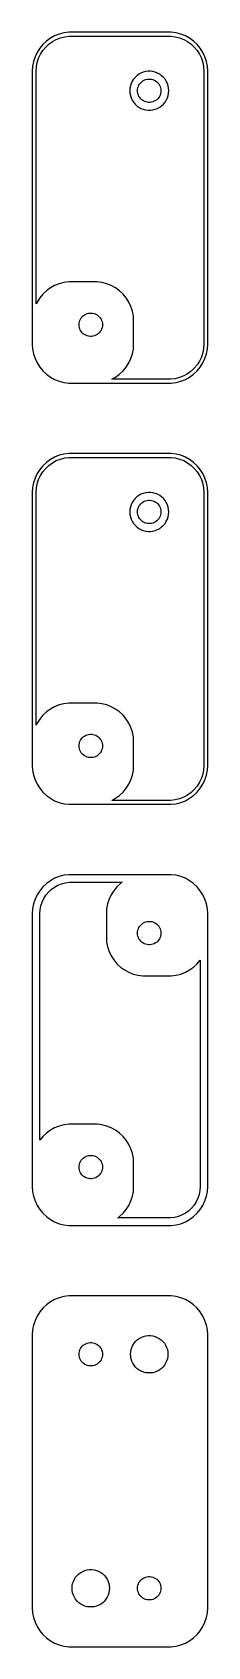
# Model space of a CAD drawing. Header units: metres. Extents: x -11 to 11, y 140 to 346.
import ezdxf

# ---------------------------------------------------------------- set-up
doc = ezdxf.new("R2010")
doc.units = ezdxf.units.M

msp = doc.modelspace()

# ---------------------------------------------------------------- linework, layer by layer
for p, q in [((-8.92912, 345.722), (-9.43712, 345.353)), ((-8.37889, 346.024), (-8.92912, 345.722)), ((-7.79507, 346.255), (-8.37889, 346.024)), ((-8.166, 345.572), (-7.64056, 345.78)), ((-7.1869, 346.411), (-7.79507, 346.255)), ((-7.64056, 345.78), (-7.0932, 345.92)), ((-6.56395, 346.49), (-7.1869, 346.411)), ((-7.0932, 345.92), (-6.53255, 345.991)), ((6.56395, 346.49), (-6.56395, 346.49)), ((-6.53255, 345.991), (6.53255, 345.991)), ((6.53255, 345.991), (7.0932, 345.92)), ((7.1869, 346.411), (6.56395, 346.49)), ((7.0932, 345.92), (7.64056, 345.78)), ((7.79507, 346.255), (7.1869, 346.411)), ((7.64056, 345.78), (8.166, 345.572)), ((8.37889, 346.024), (7.79507, 346.255)), ((8.92912, 345.722), (8.37889, 346.024)), ((9.43712, 345.353), (8.92912, 345.722)), ((-10.6315, 343.909), (-10.8989, 343.341)), ((-10.2951, 344.439), (-10.6315, 343.909)), ((-10.434, 343.157), (-10.1934, 343.668)), ((-9.89484, 344.923), (-10.2951, 344.439)), ((-10.1934, 343.668), (-9.89056, 344.145)), ((-9.43712, 345.353), (-9.89484, 344.923)), ((-9.89056, 344.145), (-9.53035, 344.58)), ((-9.53035, 344.58), (-9.11839, 344.967)), ((-9.11839, 344.967), (-8.66121, 345.299)), ((-8.66121, 345.299), (-8.166, 345.572)), ((8.166, 345.572), (8.66121, 345.299)), ((8.66121, 345.299), (9.11839, 344.967)), ((9.11839, 344.967), (9.53035, 344.58)), ((9.89484, 344.923), (9.43712, 345.353)), ((9.53035, 344.58), (9.89056, 344.145)), ((9.89056, 344.145), (10.1934, 343.668)), ((10.2951, 344.439), (9.89484, 344.923)), ((10.1934, 343.668), (10.434, 343.157)), ((10.6315, 343.909), (10.2951, 344.439)), ((10.8989, 343.341), (10.6315, 343.909)), ((-11.2106, 342.127), (-11.25, 341.5)), ((-11.0929, 342.743), (-11.2106, 342.127)), ((-10.8989, 343.341), (-11.0929, 342.743)), ((-10.75, 341.5), (-10.7145, 342.064)), ((-10.7145, 342.064), (-10.6086, 342.619)), ((-10.6086, 342.619), (-10.434, 343.157)), ((10.434, 343.157), (10.6086, 342.619)), ((10.6086, 342.619), (10.7145, 342.064)), ((10.7145, 342.064), (10.75, 341.5)), ((11.0929, 342.743), (10.8989, 343.341)), ((11.2106, 342.127), (11.0929, 342.743)), ((11.25, 341.5), (11.2106, 342.127)), ((-11.25, 341.5), (-11.25, 306.5)), ((-10.75, 311.657), (-10.75, 341.5)), ((1.32854, 339.622), (1.2697, 339.313)), ((1.42555, 339.92), (1.32854, 339.622)), ((1.55922, 340.204), (1.42555, 339.92)), ((1.72745, 340.469), (1.55922, 340.204)), ((1.92757, 340.711), (1.72745, 340.469)), ((2.15643, 340.926), (1.92757, 340.711)), ((2.41043, 341.111), (2.15643, 340.926)), ((2.29712, 339.373), (2.35533, 339.552)), ((2.35533, 339.552), (2.43553, 339.723)), ((2.68555, 341.262), (2.41043, 341.111)), ((2.43553, 339.723), (2.53647, 339.882)), ((2.53647, 339.882), (2.65654, 340.027)), ((2.65654, 340.027), (2.79385, 340.156)), ((2.97745, 341.378), (2.68555, 341.262)), ((2.79385, 340.156), (2.94626, 340.266)), ((2.94626, 340.266), (3.11133, 340.357)), ((3.28154, 341.456), (2.97745, 341.378)), ((3.11133, 340.357), (3.28647, 340.427)), ((3.59302, 341.495), (3.28154, 341.456)), ((3.28647, 340.427), (3.46892, 340.473)), ((3.46892, 340.473), (3.65581, 340.497)), ((3.90697, 341.495), (3.59302, 341.495)), ((3.65581, 340.497), (3.84418, 340.497)), ((3.84418, 340.497), (4.03107, 340.473)), ((4.21844, 341.456), (3.90697, 341.495)), ((4.03107, 340.473), (4.21352, 340.427)), ((4.21352, 340.427), (4.38866, 340.357)), ((4.52254, 341.378), (4.21844, 341.456)), ((4.38866, 340.357), (4.55373, 340.266)), ((4.81444, 341.262), (4.52254, 341.378)), ((4.55373, 340.266), (4.70613, 340.156)), ((4.70613, 340.156), (4.84344, 340.027)), ((5.08955, 341.111), (4.81444, 341.262)), ((4.84344, 340.027), (4.96352, 339.882)), ((4.96352, 339.882), (5.06445, 339.723)), ((5.06445, 339.723), (5.14465, 339.552)), ((5.34355, 340.926), (5.08955, 341.111)), ((5.14465, 339.552), (5.20287, 339.373)), ((5.57242, 340.711), (5.34355, 340.926)), ((5.77254, 340.469), (5.57242, 340.711)), ((5.94077, 340.204), (5.77254, 340.469)), ((6.07443, 339.92), (5.94077, 340.204)), ((6.17145, 339.622), (6.07443, 339.92)), ((6.23029, 339.313), (6.17145, 339.622)), ((10.75, 341.5), (10.75, 306.5)), ((11.25, 306.5), (11.25, 341.5)), ((1.2697, 339.313), (1.25, 339)), ((1.25, 339), (1.2697, 338.687)), ((1.2697, 338.687), (1.32854, 338.378)), ((1.32854, 338.378), (1.42555, 338.08)), ((1.42555, 338.08), (1.55922, 337.796)), ((1.55922, 337.796), (1.72745, 337.531)), ((1.72745, 337.531), (1.92757, 337.289)), ((2.25, 339), (2.26183, 339.188)), ((2.26183, 338.812), (2.25, 339)), ((2.26183, 339.188), (2.29712, 339.373)), ((2.29712, 338.627), (2.26183, 338.812)), ((2.35533, 338.448), (2.29712, 338.627)), ((2.43553, 338.277), (2.35533, 338.448)), ((2.53647, 338.118), (2.43553, 338.277)), ((2.65654, 337.973), (2.53647, 338.118)), ((2.79385, 337.844), (2.65654, 337.973)), ((2.94626, 337.734), (2.79385, 337.844)), ((3.11133, 337.643), (2.94626, 337.734)), ((3.28647, 337.573), (3.11133, 337.643)), ((3.46892, 337.527), (3.28647, 337.573)), ((3.65581, 337.503), (3.46892, 337.527)), ((3.84418, 337.503), (3.65581, 337.503)), ((4.03107, 337.527), (3.84418, 337.503)), ((4.21352, 337.573), (4.03107, 337.527)), ((4.38866, 337.643), (4.21352, 337.573)), ((4.55373, 337.734), (4.38866, 337.643)), ((4.70613, 337.844), (4.55373, 337.734)), ((4.84344, 337.973), (4.70613, 337.844)), ((4.96352, 338.118), (4.84344, 337.973)), ((5.06445, 338.277), (4.96352, 338.118)), ((5.14465, 338.448), (5.06445, 338.277)), ((5.20287, 338.627), (5.14465, 338.448)), ((5.20287, 339.373), (5.23816, 339.188)), ((5.23816, 338.812), (5.20287, 338.627)), ((5.23816, 339.188), (5.25, 339)), ((5.25, 339), (5.23816, 338.812)), ((5.57242, 337.289), (5.77254, 337.531)), ((5.77254, 337.531), (5.94077, 337.796)), ((5.94077, 337.796), (6.07443, 338.08)), ((6.07443, 338.08), (6.17145, 338.378)), ((6.17145, 338.378), (6.23029, 338.687)), ((6.25, 339), (6.23029, 339.313)), ((6.23029, 338.687), (6.25, 339)), ((1.92757, 337.289), (2.15643, 337.074)), ((2.15643, 337.074), (2.41043, 336.889)), ((2.41043, 336.889), (2.68555, 336.738)), ((2.68555, 336.738), (2.97745, 336.622)), ((2.97745, 336.622), (3.28154, 336.544)), ((3.28154, 336.544), (3.59302, 336.505)), ((3.59302, 336.505), (3.90697, 336.505)), ((3.90697, 336.505), (4.21844, 336.544)), ((4.21844, 336.544), (4.52254, 336.622)), ((4.52254, 336.622), (4.81444, 336.738)), ((4.81444, 336.738), (5.08955, 336.889)), ((5.08955, 336.889), (5.34355, 337.074)), ((5.34355, 337.074), (5.57242, 337.289)), ((-9.89484, 312.923), (-10.2951, 312.439)), ((-9.43712, 313.353), (-9.89484, 312.923)), ((-8.92912, 313.722), (-9.43712, 313.353)), ((-8.37889, 314.024), (-8.92912, 313.722)), ((-7.79507, 314.255), (-8.37889, 314.024)), ((-7.1869, 314.411), (-7.79507, 314.255)), ((-6.56395, 314.49), (-7.1869, 314.411)), ((-2.93604, 314.49), (-6.56395, 314.49)), ((-2.31308, 314.411), (-2.93604, 314.49)), ((-1.70491, 314.255), (-2.31308, 314.411)), ((-1.12109, 314.024), (-1.70491, 314.255)), ((-0.57086, 313.722), (-1.12109, 314.024)), ((-0.06287, 313.353), (-0.57086, 313.722)), ((0.39484, 312.923), (-0.06287, 313.353)), ((0.79507, 312.439), (0.39484, 312.923)), ((-10.6315, 311.909), (-10.75, 311.657)), ((-10.2951, 312.439), (-10.6315, 311.909)), ((-4.21352, 310.427), (-4.03107, 310.473)), ((-4.03107, 310.473), (-3.84418, 310.497)), ((-3.84418, 310.497), (-3.65581, 310.497)), ((-3.65581, 310.497), (-3.46892, 310.473)), ((-3.46892, 310.473), (-3.28647, 310.427)), ((1.13153, 311.909), (0.79507, 312.439)), ((1.39888, 311.341), (1.13153, 311.909)), ((1.59291, 310.743), (1.39888, 311.341)), ((1.71057, 310.127), (1.59291, 310.743)), ((-5.25, 309), (-5.23816, 309.188)), ((-5.23816, 308.812), (-5.25, 309)), ((-5.23816, 309.188), (-5.20287, 309.373)), ((-5.20287, 308.627), (-5.23816, 308.812)), ((-5.20287, 309.373), (-5.14465, 309.552)), ((-5.14465, 308.448), (-5.20287, 308.627)), ((-5.14465, 309.552), (-5.06445, 309.723)), ((-5.06445, 308.277), (-5.14465, 308.448)), ((-5.06445, 309.723), (-4.96352, 309.882)), ((-4.96352, 309.882), (-4.84344, 310.027)), ((-4.84344, 310.027), (-4.70613, 310.156)), ((-4.70613, 310.156), (-4.55373, 310.266)), ((-4.55373, 310.266), (-4.38866, 310.357)), ((-4.38866, 310.357), (-4.21352, 310.427)), ((-3.28647, 310.427), (-3.11133, 310.357)), ((-3.11133, 310.357), (-2.94626, 310.266)), ((-2.94626, 310.266), (-2.79385, 310.156)), ((-2.79385, 310.156), (-2.65654, 310.027)), ((-2.65654, 310.027), (-2.53647, 309.882)), ((-2.53647, 309.882), (-2.43553, 309.723)), ((-2.43553, 309.723), (-2.35533, 309.552)), ((-2.35533, 308.448), (-2.43553, 308.277)), ((-2.35533, 309.552), (-2.29712, 309.373)), ((-2.29712, 308.627), (-2.35533, 308.448)), ((-2.29712, 309.373), (-2.26183, 309.188)), ((-2.26183, 308.812), (-2.29712, 308.627)), ((-2.26183, 309.188), (-2.25, 309)), ((-2.25, 309), (-2.26183, 308.812)), ((1.75, 309.5), (1.71057, 310.127)), ((1.75, 306.5), (1.75, 309.5)), ((-11.25, 306.5), (-11.2106, 305.873)), ((-4.96352, 308.118), (-5.06445, 308.277)), ((-4.84344, 307.973), (-4.96352, 308.118)), ((-4.70613, 307.844), (-4.84344, 307.973)), ((-4.55373, 307.734), (-4.70613, 307.844)), ((-4.38866, 307.643), (-4.55373, 307.734)), ((-4.21352, 307.573), (-4.38866, 307.643)), ((-4.03107, 307.527), (-4.21352, 307.573)), ((-3.84418, 307.503), (-4.03107, 307.527)), ((-3.65581, 307.503), (-3.84418, 307.503)), ((-3.46892, 307.527), (-3.65581, 307.503)), ((-3.28647, 307.573), (-3.46892, 307.527)), ((-3.11133, 307.643), (-3.28647, 307.573)), ((-2.94626, 307.734), (-3.11133, 307.643)), ((-2.79385, 307.844), (-2.94626, 307.734)), ((-2.65654, 307.973), (-2.79385, 307.844)), ((-2.53647, 308.118), (-2.65654, 307.973)), ((-2.43553, 308.277), (-2.53647, 308.118)), ((1.71057, 305.873), (1.75, 306.5)), ((10.75, 306.5), (10.7145, 305.936)), ((11.2106, 305.873), (11.25, 306.5)), ((-11.2106, 305.873), (-11.0929, 305.257)), ((-11.0929, 305.257), (-10.8989, 304.659)), ((-10.8989, 304.659), (-10.6315, 304.091)), ((1.13153, 304.091), (1.39888, 304.659)), ((1.39888, 304.659), (1.59291, 305.257)), ((1.59291, 305.257), (1.71057, 305.873)), ((10.1934, 304.332), (9.89056, 303.855)), ((10.434, 304.843), (10.1934, 304.332)), ((10.6086, 305.381), (10.434, 304.843)), ((10.7145, 305.936), (10.6086, 305.381)), ((10.6315, 304.091), (10.8989, 304.659)), ((10.8989, 304.659), (11.0929, 305.257)), ((11.0929, 305.257), (11.2106, 305.873)), ((-10.6315, 304.091), (-10.2951, 303.561)), ((-10.2951, 303.561), (-9.89484, 303.077)), ((-9.89484, 303.077), (-9.43712, 302.647)), ((-9.43712, 302.647), (-8.92912, 302.278)), ((-8.92912, 302.278), (-8.37889, 301.976)), ((-1.06104, 302.009), (-0.57086, 302.278)), ((-0.57086, 302.278), (-0.06287, 302.647)), ((-0.06287, 302.647), (0.39484, 303.077)), ((0.39484, 303.077), (0.79507, 303.561)), ((0.79507, 303.561), (1.13153, 304.091)), ((7.64056, 302.22), (7.0932, 302.08)), ((8.166, 302.428), (7.64056, 302.22)), ((8.66121, 302.701), (8.166, 302.428)), ((8.37889, 301.976), (8.92912, 302.278)), ((9.11839, 303.033), (8.66121, 302.701)), ((8.92912, 302.278), (9.43712, 302.647)), ((9.53035, 303.42), (9.11839, 303.033)), ((9.43712, 302.647), (9.89484, 303.077)), ((9.89056, 303.855), (9.53035, 303.42)), ((9.89484, 303.077), (10.2951, 303.561)), ((10.2951, 303.561), (10.6315, 304.091)), ((-8.37889, 301.976), (-7.79507, 301.745)), ((-7.79507, 301.745), (-7.1869, 301.589)), ((-7.1869, 301.589), (-6.56395, 301.51)), ((-6.56395, 301.51), (6.56395, 301.51)), ((6.53255, 302.009), (-1.06104, 302.009)), ((7.0932, 302.08), (6.53255, 302.009)), ((6.56395, 301.51), (7.1869, 301.589)), ((7.1869, 301.589), (7.79507, 301.745)), ((7.79507, 301.745), (8.37889, 301.976)), ((-8.37889, 292.024), (-8.92912, 291.722)), ((-7.79507, 292.255), (-8.37889, 292.024)), ((-7.1869, 292.411), (-7.79507, 292.255)), ((-7.64056, 291.78), (-7.0932, 291.92)), ((-6.56395, 292.49), (-7.1869, 292.411)), ((-7.0932, 291.92), (-6.53255, 291.991)), ((6.56395, 292.49), (-6.56395, 292.49)), ((-6.53255, 291.991), (6.53255, 291.991)), ((6.53255, 291.991), (7.0932, 291.92)), ((7.1869, 292.411), (6.56395, 292.49)), ((7.0932, 291.92), (7.64056, 291.78)), ((7.79507, 292.255), (7.1869, 292.411)), ((8.37889, 292.024), (7.79507, 292.255)), ((8.92912, 291.722), (8.37889, 292.024)), ((-10.6315, 289.909), (-10.8989, 289.341)), ((-10.2951, 290.439), (-10.6315, 289.909)), ((-9.89484, 290.923), (-10.2951, 290.439)), ((-10.1934, 289.668), (-9.89056, 290.145)), ((-9.43712, 291.353), (-9.89484, 290.923)), ((-9.89056, 290.145), (-9.53035, 290.58)), ((-9.53035, 290.58), (-9.11839, 290.967)), ((-8.92912, 291.722), (-9.43712, 291.353)), ((-9.11839, 290.967), (-8.66121, 291.299)), ((-8.66121, 291.299), (-8.166, 291.572)), ((-8.166, 291.572), (-7.64056, 291.78)), ((7.64056, 291.78), (8.166, 291.572)), ((8.166, 291.572), (8.66121, 291.299)), ((8.66121, 291.299), (9.11839, 290.967)), ((9.43712, 291.353), (8.92912, 291.722)), ((9.11839, 290.967), (9.53035, 290.58)), ((9.89484, 290.923), (9.43712, 291.353)), ((9.53035, 290.58), (9.89056, 290.145)), ((9.89056, 290.145), (10.1934, 289.668)), ((10.2951, 290.439), (9.89484, 290.923)), ((10.6315, 289.909), (10.2951, 290.439)), ((10.8989, 289.341), (10.6315, 289.909)), ((-11.2106, 288.127), (-11.25, 287.5)), ((-11.0929, 288.743), (-11.2106, 288.127)), ((-10.8989, 289.341), (-11.0929, 288.743)), ((-10.75, 287.5), (-10.7145, 288.064)), ((-10.7145, 288.064), (-10.6086, 288.619)), ((-10.6086, 288.619), (-10.434, 289.157)), ((-10.434, 289.157), (-10.1934, 289.668)), ((10.1934, 289.668), (10.434, 289.157)), ((10.434, 289.157), (10.6086, 288.619)), ((10.6086, 288.619), (10.7145, 288.064)), ((10.7145, 288.064), (10.75, 287.5)), ((11.0929, 288.743), (10.8989, 289.341)), ((11.2106, 288.127), (11.0929, 288.743)), ((11.25, 287.5), (11.2106, 288.127)), ((-11.25, 287.5), (-11.25, 252.5)), ((-10.75, 257.657), (-10.75, 287.5)), ((1.42555, 285.92), (1.32854, 285.622)), ((1.55922, 286.204), (1.42555, 285.92)), ((1.72745, 286.469), (1.55922, 286.204)), ((1.92757, 286.711), (1.72745, 286.469)), ((2.15643, 286.926), (1.92757, 286.711)), ((2.41043, 287.111), (2.15643, 286.926)), ((2.35533, 285.552), (2.43553, 285.723)), ((2.68555, 287.262), (2.41043, 287.111)), ((2.43553, 285.723), (2.53647, 285.882)), ((2.53647, 285.882), (2.65654, 286.027)), ((2.65654, 286.027), (2.79385, 286.156)), ((2.97745, 287.378), (2.68555, 287.262)), ((2.79385, 286.156), (2.94626, 286.266)), ((2.94626, 286.266), (3.11133, 286.357)), ((3.28154, 287.456), (2.97745, 287.378)), ((3.11133, 286.357), (3.28647, 286.427)), ((3.59302, 287.495), (3.28154, 287.456)), ((3.28647, 286.427), (3.46892, 286.473)), ((3.46892, 286.473), (3.65581, 286.497)), ((3.90697, 287.495), (3.59302, 287.495)), ((3.65581, 286.497), (3.84418, 286.497)), ((3.84418, 286.497), (4.03107, 286.473)), ((4.21844, 287.456), (3.90697, 287.495)), ((4.03107, 286.473), (4.21352, 286.427)), ((4.21352, 286.427), (4.38866, 286.357)), ((4.52254, 287.378), (4.21844, 287.456)), ((4.38866, 286.357), (4.55373, 286.266)), ((4.81444, 287.262), (4.52254, 287.378)), ((4.55373, 286.266), (4.70613, 286.156)), ((4.70613, 286.156), (4.84344, 286.027)), ((5.08955, 287.111), (4.81444, 287.262)), ((4.84344, 286.027), (4.96352, 285.882)), ((4.96352, 285.882), (5.06445, 285.723)), ((5.06445, 285.723), (5.14465, 285.552)), ((5.34355, 286.926), (5.08955, 287.111)), ((5.57242, 286.711), (5.34355, 286.926)), ((5.77254, 286.469), (5.57242, 286.711)), ((5.94077, 286.204), (5.77254, 286.469)), ((6.07443, 285.92), (5.94077, 286.204)), ((6.17145, 285.622), (6.07443, 285.92)), ((10.75, 287.5), (10.75, 252.5)), ((11.25, 252.5), (11.25, 287.5)), ((1.2697, 285.313), (1.25, 285)), ((1.25, 285), (1.2697, 284.687)), ((1.32854, 285.622), (1.2697, 285.313)), ((1.2697, 284.687), (1.32854, 284.378)), ((1.32854, 284.378), (1.42555, 284.08)), ((1.42555, 284.08), (1.55922, 283.796)), ((1.55922, 283.796), (1.72745, 283.531)), ((2.25, 285), (2.26183, 285.188)), ((2.26183, 284.812), (2.25, 285)), ((2.26183, 285.188), (2.29712, 285.373)), ((2.29712, 284.627), (2.26183, 284.812)), ((2.29712, 285.373), (2.35533, 285.552)), ((2.35533, 284.448), (2.29712, 284.627)), ((2.43553, 284.277), (2.35533, 284.448)), ((2.53647, 284.118), (2.43553, 284.277)), ((2.65654, 283.973), (2.53647, 284.118)), ((2.79385, 283.844), (2.65654, 283.973)), ((2.94626, 283.734), (2.79385, 283.844)), ((3.11133, 283.643), (2.94626, 283.734)), ((3.28647, 283.573), (3.11133, 283.643)), ((3.46892, 283.527), (3.28647, 283.573)), ((4.21352, 283.573), (4.03107, 283.527)), ((4.38866, 283.643), (4.21352, 283.573)), ((4.55373, 283.734), (4.38866, 283.643)), ((4.70613, 283.844), (4.55373, 283.734)), ((4.84344, 283.973), (4.70613, 283.844)), ((4.96352, 284.118), (4.84344, 283.973)), ((5.06445, 284.277), (4.96352, 284.118)), ((5.14465, 284.448), (5.06445, 284.277)), ((5.14465, 285.552), (5.20287, 285.373)), ((5.20287, 284.627), (5.14465, 284.448)), ((5.20287, 285.373), (5.23816, 285.188)), ((5.23816, 284.812), (5.20287, 284.627)), ((5.23816, 285.188), (5.25, 285)), ((5.25, 285), (5.23816, 284.812)), ((5.77254, 283.531), (5.94077, 283.796)), ((5.94077, 283.796), (6.07443, 284.08)), ((6.07443, 284.08), (6.17145, 284.378)), ((6.23029, 285.313), (6.17145, 285.622)), ((6.17145, 284.378), (6.23029, 284.687)), ((6.25, 285), (6.23029, 285.313)), ((6.23029, 284.687), (6.25, 285)), ((1.72745, 283.531), (1.92757, 283.289)), ((1.92757, 283.289), (2.15643, 283.074)), ((2.15643, 283.074), (2.41043, 282.889)), ((2.41043, 282.889), (2.68555, 282.738)), ((2.68555, 282.738), (2.97745, 282.622)), ((2.97745, 282.622), (3.28154, 282.544)), ((3.28154, 282.544), (3.59302, 282.505)), ((3.65581, 283.503), (3.46892, 283.527)), ((3.59302, 282.505), (3.90697, 282.505)), ((3.84418, 283.503), (3.65581, 283.503)), ((4.03107, 283.527), (3.84418, 283.503)), ((3.90697, 282.505), (4.21844, 282.544)), ((4.21844, 282.544), (4.52254, 282.622)), ((4.52254, 282.622), (4.81444, 282.738)), ((4.81444, 282.738), (5.08955, 282.889)), ((5.08955, 282.889), (5.34355, 283.074)), ((5.34355, 283.074), (5.57242, 283.289)), ((5.57242, 283.289), (5.77254, 283.531)), ((-9.89484, 258.923), (-10.2951, 258.439)), ((-9.43712, 259.353), (-9.89484, 258.923)), ((-8.92912, 259.722), (-9.43712, 259.353)), ((-8.37889, 260.024), (-8.92912, 259.722)), ((-7.79507, 260.255), (-8.37889, 260.024)), ((-7.1869, 260.411), (-7.79507, 260.255)), ((-6.56395, 260.49), (-7.1869, 260.411)), ((-2.93604, 260.49), (-6.56395, 260.49)), ((-2.31308, 260.411), (-2.93604, 260.49)), ((-1.70491, 260.255), (-2.31308, 260.411)), ((-1.12109, 260.024), (-1.70491, 260.255)), ((-0.57086, 259.722), (-1.12109, 260.024)), ((-0.06287, 259.353), (-0.57086, 259.722)), ((0.39484, 258.923), (-0.06287, 259.353)), ((0.79507, 258.439), (0.39484, 258.923)), ((-10.6315, 257.909), (-10.75, 257.657)), ((-10.2951, 258.439), (-10.6315, 257.909)), ((1.13153, 257.909), (0.79507, 258.439)), ((1.39888, 257.341), (1.13153, 257.909)), ((1.59291, 256.743), (1.39888, 257.341)), ((1.71057, 256.127), (1.59291, 256.743)), ((-5.25, 255), (-5.23816, 255.188)), ((-5.23816, 254.812), (-5.25, 255)), ((-5.23816, 255.188), (-5.20287, 255.373)), ((-5.20287, 254.627), (-5.23816, 254.812)), ((-5.20287, 255.373), (-5.14465, 255.552)), ((-5.14465, 254.448), (-5.20287, 254.627)), ((-5.14465, 255.552), (-5.06445, 255.723)), ((-5.06445, 255.723), (-4.96352, 255.882)), ((-4.96352, 255.882), (-4.84344, 256.027)), ((-4.84344, 256.027), (-4.70613, 256.156)), ((-4.70613, 256.156), (-4.55373, 256.266)), ((-4.55373, 256.266), (-4.38866, 256.357)), ((-4.38866, 256.357), (-4.21352, 256.427)), ((-4.21352, 256.427), (-4.03107, 256.473)), ((-4.03107, 256.473), (-3.84418, 256.497)), ((-3.84418, 256.497), (-3.65581, 256.497)), ((-3.65581, 256.497), (-3.46892, 256.473)), ((-3.46892, 256.473), (-3.28647, 256.427)), ((-3.28647, 256.427), (-3.11133, 256.357)), ((-3.11133, 256.357), (-2.94626, 256.266)), ((-2.94626, 256.266), (-2.79385, 256.156)), ((-2.79385, 256.156), (-2.65654, 256.027)), ((-2.65654, 256.027), (-2.53647, 255.882)), ((-2.53647, 255.882), (-2.43553, 255.723)), ((-2.43553, 255.723), (-2.35533, 255.552)), ((-2.35533, 255.552), (-2.29712, 255.373)), ((-2.29712, 254.627), (-2.35533, 254.448)), ((-2.29712, 255.373), (-2.26183, 255.188)), ((-2.26183, 254.812), (-2.29712, 254.627)), ((-2.26183, 255.188), (-2.25, 255)), ((-2.25, 255), (-2.26183, 254.812)), ((1.75, 255.5), (1.71057, 256.127)), ((1.75, 252.5), (1.75, 255.5)), ((-5.06445, 254.277), (-5.14465, 254.448)), ((-4.96352, 254.118), (-5.06445, 254.277)), ((-4.84344, 253.973), (-4.96352, 254.118)), ((-4.70613, 253.844), (-4.84344, 253.973)), ((-4.55373, 253.734), (-4.70613, 253.844)), ((-4.38866, 253.643), (-4.55373, 253.734)), ((-4.21352, 253.573), (-4.38866, 253.643)), ((-4.03107, 253.527), (-4.21352, 253.573)), ((-3.84418, 253.503), (-4.03107, 253.527)), ((-3.65581, 253.503), (-3.84418, 253.503)), ((-3.46892, 253.527), (-3.65581, 253.503)), ((-3.28647, 253.573), (-3.46892, 253.527)), ((-3.11133, 253.643), (-3.28647, 253.573)), ((-2.94626, 253.734), (-3.11133, 253.643)), ((-2.79385, 253.844), (-2.94626, 253.734)), ((-2.65654, 253.973), (-2.79385, 253.844)), ((-2.53647, 254.118), (-2.65654, 253.973)), ((-2.43553, 254.277), (-2.53647, 254.118)), ((-2.35533, 254.448), (-2.43553, 254.277)), ((-11.25, 252.5), (-11.2106, 251.873)), ((-11.2106, 251.873), (-11.0929, 251.257)), ((-11.0929, 251.257), (-10.8989, 250.659)), ((-10.8989, 250.659), (-10.6315, 250.091)), ((1.13153, 250.091), (1.39888, 250.659)), ((1.39888, 250.659), (1.59291, 251.257)), ((1.59291, 251.257), (1.71057, 251.873)), ((1.71057, 251.873), (1.75, 252.5)), ((10.434, 250.843), (10.1934, 250.332)), ((10.6086, 251.381), (10.434, 250.843)), ((10.7145, 251.936), (10.6086, 251.381)), ((10.6315, 250.091), (10.8989, 250.659)), ((10.75, 252.5), (10.7145, 251.936)), ((10.8989, 250.659), (11.0929, 251.257)), ((11.0929, 251.257), (11.2106, 251.873)), ((11.2106, 251.873), (11.25, 252.5)), ((-10.6315, 250.091), (-10.2951, 249.561)), ((-10.2951, 249.561), (-9.89484, 249.077)), ((-9.89484, 249.077), (-9.43712, 248.647)), ((-9.43712, 248.647), (-8.92912, 248.278)), ((-0.57086, 248.278), (-0.06287, 248.647)), ((-0.06287, 248.647), (0.39484, 249.077)), ((0.39484, 249.077), (0.79507, 249.561)), ((0.79507, 249.561), (1.13153, 250.091)), ((8.166, 248.428), (7.64056, 248.22)), ((8.66121, 248.701), (8.166, 248.428)), ((9.11839, 249.033), (8.66121, 248.701)), ((8.92912, 248.278), (9.43712, 248.647)), ((9.53035, 249.42), (9.11839, 249.033)), ((9.43712, 248.647), (9.89484, 249.077)), ((9.89056, 249.855), (9.53035, 249.42)), ((10.1934, 250.332), (9.89056, 249.855)), ((9.89484, 249.077), (10.2951, 249.561)), ((10.2951, 249.561), (10.6315, 250.091)), ((-8.92912, 248.278), (-8.37889, 247.976)), ((-8.37889, 247.976), (-7.79507, 247.745)), ((-7.79507, 247.745), (-7.1869, 247.589)), ((-7.1869, 247.589), (-6.56395, 247.51)), ((-6.56395, 247.51), (6.56395, 247.51)), ((-1.06104, 248.009), (-0.57086, 248.278)), ((6.53255, 248.009), (-1.06104, 248.009)), ((7.0932, 248.08), (6.53255, 248.009)), ((6.56395, 247.51), (7.1869, 247.589)), ((7.64056, 248.22), (7.0932, 248.08)), ((7.1869, 247.589), (7.79507, 247.745)), ((7.79507, 247.745), (8.37889, 247.976)), ((8.37889, 247.976), (8.92912, 248.278)), ((-7.79507, 238.255), (-8.37889, 238.024)), ((-7.1869, 238.411), (-7.79507, 238.255)), ((-6.56395, 238.49), (-7.1869, 238.411)), ((6.56395, 238.49), (-6.56395, 238.49)), ((7.1869, 238.411), (6.56395, 238.49)), ((7.79507, 238.255), (7.1869, 238.411)), ((8.37889, 238.024), (7.79507, 238.255)), ((-10.2951, 236.439), (-10.6315, 235.909)), ((-9.89484, 236.923), (-10.2951, 236.439)), ((-9.43712, 237.353), (-9.89484, 236.923)), ((-9.50417, 235.864), (-9.18219, 236.254)), ((-8.92912, 237.722), (-9.43712, 237.353)), ((-9.18219, 236.254), (-8.81395, 236.599)), ((-8.37889, 238.024), (-8.92912, 237.722)), ((-8.81395, 236.599), (-8.40529, 236.896)), ((-8.40529, 236.896), (-7.96265, 237.14)), ((-7.96265, 237.14), (-7.49298, 237.326)), ((-7.49298, 237.326), (-7.00371, 237.451)), ((-7.00371, 237.451), (-6.50256, 237.514)), ((-6.50256, 237.514), (0.28568, 237.514)), ((-0.79507, 236.439), (-1.13153, 235.909)), ((-0.39484, 236.923), (-0.79507, 236.439)), ((0.06287, 237.353), (-0.39484, 236.923)), ((0.28568, 237.514), (0.06287, 237.353)), ((8.92912, 237.722), (8.37889, 238.024)), ((9.43712, 237.353), (8.92912, 237.722)), ((9.89484, 236.923), (9.43712, 237.353)), ((10.2951, 236.439), (9.89484, 236.923)), ((10.6315, 235.909), (10.2951, 236.439)), ((-11.2106, 234.127), (-11.25, 233.5)), ((-11.0929, 234.743), (-11.2106, 234.127)), ((-10.8989, 235.341), (-11.0929, 234.743)), ((-10.6315, 235.909), (-10.8989, 235.341)), ((-10.2724, 233.5), (-10.2407, 234.004)), ((-10.2407, 234.004), (-10.146, 234.5)), ((-10.146, 234.5), (-9.98991, 234.981)), ((-9.98991, 234.981), (-9.77484, 235.438)), ((-9.77484, 235.438), (-9.50417, 235.864)), ((-1.71057, 234.127), (-1.75, 233.5)), ((-1.59291, 234.743), (-1.71057, 234.127)), ((-1.39888, 235.341), (-1.59291, 234.743)), ((-1.13153, 235.909), (-1.39888, 235.341)), ((10.8989, 235.341), (10.6315, 235.909)), ((11.0929, 234.743), (10.8989, 235.341)), ((11.2106, 234.127), (11.0929, 234.743)), ((11.25, 233.5), (11.2106, 234.127)), ((-11.25, 233.5), (-11.25, 198.5)), ((-10.2724, 204.466), (-10.2724, 233.5)), ((-1.75, 233.5), (-1.75, 230.5)), ((2.43553, 231.723), (2.53647, 231.882)), ((2.53647, 231.882), (2.65654, 232.027)), ((2.65654, 232.027), (2.79385, 232.156)), ((2.79385, 232.156), (2.94626, 232.266)), ((2.94626, 232.266), (3.11133, 232.357)), ((3.11133, 232.357), (3.28647, 232.427)), ((3.28647, 232.427), (3.46892, 232.473)), ((3.46892, 232.473), (3.65581, 232.497)), ((3.65581, 232.497), (3.84418, 232.497)), ((3.84418, 232.497), (4.03107, 232.473)), ((4.03107, 232.473), (4.21352, 232.427)), ((4.21352, 232.427), (4.38866, 232.357)), ((4.38866, 232.357), (4.55373, 232.266)), ((4.55373, 232.266), (4.70613, 232.156)), ((4.70613, 232.156), (4.84344, 232.027)), ((4.84344, 232.027), (4.96352, 231.882)), ((4.96352, 231.882), (5.06445, 231.723)), ((11.25, 198.5), (11.25, 233.5)), ((-1.75, 230.5), (-1.71057, 229.873)), ((-1.71057, 229.873), (-1.59291, 229.257)), ((2.25, 231), (2.26183, 231.188)), ((2.26183, 230.812), (2.25, 231)), ((2.26183, 231.188), (2.29712, 231.373)), ((2.29712, 230.627), (2.26183, 230.812)), ((2.29712, 231.373), (2.35533, 231.552)), ((2.35533, 230.448), (2.29712, 230.627)), ((2.35533, 231.552), (2.43553, 231.723)), ((2.43553, 230.277), (2.35533, 230.448)), ((2.53647, 230.118), (2.43553, 230.277)), ((2.65654, 229.973), (2.53647, 230.118)), ((2.79385, 229.844), (2.65654, 229.973)), ((2.94626, 229.734), (2.79385, 229.844)), ((4.70613, 229.844), (4.55373, 229.734)), ((4.84344, 229.973), (4.70613, 229.844)), ((4.96352, 230.118), (4.84344, 229.973)), ((5.06445, 230.277), (4.96352, 230.118)), ((5.06445, 231.723), (5.14465, 231.552)), ((5.14465, 230.448), (5.06445, 230.277)), ((5.14465, 231.552), (5.20287, 231.373)), ((5.20287, 230.627), (5.14465, 230.448)), ((5.20287, 231.373), (5.23816, 231.188)), ((5.23816, 230.812), (5.20287, 230.627)), ((5.23816, 231.188), (5.25, 231)), ((5.25, 231), (5.23816, 230.812)), ((-1.59291, 229.257), (-1.39888, 228.659)), ((-1.39888, 228.659), (-1.13153, 228.091)), ((-1.13153, 228.091), (-0.79507, 227.561)), ((3.11133, 229.643), (2.94626, 229.734)), ((3.28647, 229.573), (3.11133, 229.643)), ((3.46892, 229.527), (3.28647, 229.573)), ((3.65581, 229.503), (3.46892, 229.527)), ((3.84418, 229.503), (3.65581, 229.503)), ((4.03107, 229.527), (3.84418, 229.503)), ((4.21352, 229.573), (4.03107, 229.527)), ((4.38866, 229.643), (4.21352, 229.573)), ((4.55373, 229.734), (4.38866, 229.643)), ((-0.79507, 227.561), (-0.39484, 227.077)), ((-0.39484, 227.077), (0.06287, 226.647)), ((0.06287, 226.647), (0.57086, 226.278)), ((0.57086, 226.278), (1.12109, 225.976)), ((1.12109, 225.976), (1.70491, 225.745)), ((1.70491, 225.745), (2.31308, 225.589)), ((7.1869, 225.589), (7.79507, 225.745)), ((7.79507, 225.745), (8.37889, 225.976)), ((8.37889, 225.976), (8.92912, 226.278)), ((8.92912, 226.278), (9.43712, 226.647)), ((9.43712, 226.647), (9.89484, 227.077)), ((9.89484, 227.077), (10.2724, 227.534)), ((10.2724, 227.534), (10.2724, 198.5)), ((2.31308, 225.589), (2.93604, 225.51)), ((2.93604, 225.51), (6.56395, 225.51)), ((6.56395, 225.51), (7.1869, 225.589)), ((-9.89484, 204.923), (-10.2724, 204.466)), ((-9.43712, 205.353), (-9.89484, 204.923)), ((-8.92912, 205.722), (-9.43712, 205.353)), ((-8.37889, 206.024), (-8.92912, 205.722)), ((-7.79507, 206.255), (-8.37889, 206.024)), ((-7.1869, 206.411), (-7.79507, 206.255)), ((-6.56395, 206.49), (-7.1869, 206.411)), ((-2.93604, 206.49), (-6.56395, 206.49)), ((-2.31308, 206.411), (-2.93604, 206.49)), ((-1.70491, 206.255), (-2.31308, 206.411)), ((-1.12109, 206.024), (-1.70491, 206.255)), ((-0.57086, 205.722), (-1.12109, 206.024)), ((-0.06287, 205.353), (-0.57086, 205.722)), ((0.39484, 204.923), (-0.06287, 205.353)), ((0.79507, 204.439), (0.39484, 204.923)), ((1.13153, 203.909), (0.79507, 204.439)), ((1.39888, 203.341), (1.13153, 203.909)), ((1.59291, 202.743), (1.39888, 203.341)), ((-5.25, 201), (-5.23816, 201.188)), ((-5.23816, 200.812), (-5.25, 201)), ((-5.23816, 201.188), (-5.20287, 201.373)), ((-5.20287, 200.627), (-5.23816, 200.812)), ((-5.20287, 201.373), (-5.14465, 201.552)), ((-5.14465, 201.552), (-5.06445, 201.723)), ((-5.06445, 201.723), (-4.96352, 201.882)), ((-4.96352, 201.882), (-4.84344, 202.027)), ((-4.84344, 202.027), (-4.70613, 202.156)), ((-4.70613, 202.156), (-4.55373, 202.266)), ((-4.55373, 202.266), (-4.38866, 202.357)), ((-4.38866, 202.357), (-4.21352, 202.427)), ((-4.21352, 202.427), (-4.03107, 202.473)), ((-4.03107, 202.473), (-3.84418, 202.497)), ((-3.84418, 202.497), (-3.65581, 202.497)), ((-3.65581, 202.497), (-3.46892, 202.473)), ((-3.46892, 202.473), (-3.28647, 202.427)), ((-3.28647, 202.427), (-3.11133, 202.357)), ((-3.11133, 202.357), (-2.94626, 202.266)), ((-2.94626, 202.266), (-2.79385, 202.156)), ((-2.79385, 202.156), (-2.65654, 202.027)), ((-2.65654, 202.027), (-2.53647, 201.882)), ((-2.53647, 201.882), (-2.43553, 201.723)), ((-2.43553, 201.723), (-2.35533, 201.552)), ((-2.35533, 201.552), (-2.29712, 201.373)), ((-2.29712, 201.373), (-2.26183, 201.188)), ((-2.26183, 200.812), (-2.29712, 200.627)), ((-2.26183, 201.188), (-2.25, 201)), ((-2.25, 201), (-2.26183, 200.812)), ((1.71057, 202.127), (1.59291, 202.743)), ((1.75, 201.5), (1.71057, 202.127)), ((1.75, 198.5), (1.75, 201.5)), ((-5.14465, 200.448), (-5.20287, 200.627)), ((-5.06445, 200.277), (-5.14465, 200.448)), ((-4.96352, 200.118), (-5.06445, 200.277)), ((-4.84344, 199.973), (-4.96352, 200.118)), ((-4.70613, 199.844), (-4.84344, 199.973)), ((-4.55373, 199.734), (-4.70613, 199.844)), ((-4.38866, 199.643), (-4.55373, 199.734)), ((-4.21352, 199.573), (-4.38866, 199.643)), ((-4.03107, 199.527), (-4.21352, 199.573)), ((-3.84418, 199.503), (-4.03107, 199.527)), ((-3.65581, 199.503), (-3.84418, 199.503)), ((-3.46892, 199.527), (-3.65581, 199.503)), ((-3.28647, 199.573), (-3.46892, 199.527)), ((-3.11133, 199.643), (-3.28647, 199.573)), ((-2.94626, 199.734), (-3.11133, 199.643)), ((-2.79385, 199.844), (-2.94626, 199.734)), ((-2.65654, 199.973), (-2.79385, 199.844)), ((-2.53647, 200.118), (-2.65654, 199.973)), ((-2.43553, 200.277), (-2.53647, 200.118)), ((-2.35533, 200.448), (-2.43553, 200.277)), ((-2.29712, 200.627), (-2.35533, 200.448)), ((-11.25, 198.5), (-11.2106, 197.873)), ((-11.2106, 197.873), (-11.0929, 197.257)), ((-11.0929, 197.257), (-10.8989, 196.659)), ((-10.8989, 196.659), (-10.6315, 196.091)), ((1.13153, 196.091), (1.39888, 196.659)), ((1.39888, 196.659), (1.59291, 197.257)), ((1.59291, 197.257), (1.71057, 197.873)), ((1.71057, 197.873), (1.75, 198.5)), ((9.98991, 197.019), (9.77484, 196.562)), ((10.146, 197.5), (9.98991, 197.019)), ((10.2407, 197.996), (10.146, 197.5)), ((10.2724, 198.5), (10.2407, 197.996)), ((10.6315, 196.091), (10.8989, 196.659)), ((10.8989, 196.659), (11.0929, 197.257)), ((11.0929, 197.257), (11.2106, 197.873)), ((11.2106, 197.873), (11.25, 198.5)), ((-10.6315, 196.091), (-10.2951, 195.561)), ((-10.2951, 195.561), (-9.89484, 195.077)), ((-9.89484, 195.077), (-9.43712, 194.647)), ((-9.43712, 194.647), (-8.92912, 194.278)), ((-0.28568, 194.486), (-0.06287, 194.647)), ((-0.06287, 194.647), (0.39484, 195.077)), ((0.39484, 195.077), (0.79507, 195.561)), ((0.79507, 195.561), (1.13153, 196.091)), ((7.49298, 194.674), (7.00371, 194.549)), ((7.96265, 194.86), (7.49298, 194.674)), ((8.40529, 195.104), (7.96265, 194.86)), ((8.81395, 195.401), (8.40529, 195.104)), ((9.18219, 195.746), (8.81395, 195.401)), ((8.92912, 194.278), (9.43712, 194.647)), ((9.50417, 196.136), (9.18219, 195.746)), ((9.43712, 194.647), (9.89484, 195.077)), ((9.77484, 196.562), (9.50417, 196.136)), ((9.89484, 195.077), (10.2951, 195.561)), ((10.2951, 195.561), (10.6315, 196.091)), ((-8.92912, 194.278), (-8.37889, 193.976)), ((-8.37889, 193.976), (-7.79507, 193.745)), ((-7.79507, 193.745), (-7.1869, 193.589)), ((-7.1869, 193.589), (-6.56395, 193.51)), ((-6.56395, 193.51), (6.56395, 193.51)), ((6.50256, 194.486), (-0.28568, 194.486)), ((7.00371, 194.549), (6.50256, 194.486)), ((6.56395, 193.51), (7.1869, 193.589)), ((7.1869, 193.589), (7.79507, 193.745)), ((7.79507, 193.745), (8.37889, 193.976)), ((8.37889, 193.976), (8.92912, 194.278)), ((-7.79507, 184.255), (-8.37889, 184.024)), ((-7.1869, 184.411), (-7.79507, 184.255)), ((-6.56395, 184.49), (-7.1869, 184.411)), ((6.56395, 184.49), (-6.56395, 184.49)), ((7.1869, 184.411), (6.56395, 184.49)), ((7.79507, 184.255), (7.1869, 184.411)), ((8.37889, 184.024), (7.79507, 184.255)), ((-10.2951, 182.439), (-10.6315, 181.909)), ((-9.89484, 182.923), (-10.2951, 182.439)), ((-9.43712, 183.353), (-9.89484, 182.923)), ((-8.92912, 183.722), (-9.43712, 183.353)), ((-8.37889, 184.024), (-8.92912, 183.722)), ((8.92912, 183.722), (8.37889, 184.024)), ((9.43712, 183.353), (8.92912, 183.722)), ((9.89484, 182.923), (9.43712, 183.353)), ((10.2951, 182.439), (9.89484, 182.923)), ((10.6315, 181.909), (10.2951, 182.439)), ((-11.2106, 180.127), (-11.25, 179.5)), ((-11.0929, 180.743), (-11.2106, 180.127)), ((-10.8989, 181.341), (-11.0929, 180.743)), ((-10.6315, 181.909), (-10.8989, 181.341)), ((10.8989, 181.341), (10.6315, 181.909)), ((11.0929, 180.743), (10.8989, 181.341)), ((11.2106, 180.127), (11.0929, 180.743)), ((11.25, 179.5), (11.2106, 180.127)), ((-11.25, 179.5), (-11.25, 144.5)), ((-4.96352, 177.882), (-4.84344, 178.027)), ((-4.84344, 178.027), (-4.70613, 178.156)), ((-4.70613, 178.156), (-4.55373, 178.266)), ((-4.55373, 178.266), (-4.38866, 178.357)), ((-4.38866, 178.357), (-4.21352, 178.427)), ((-4.21352, 178.427), (-4.03107, 178.473)), ((-4.03107, 178.473), (-3.84418, 178.497)), ((-3.84418, 178.497), (-3.65581, 178.497)), ((-3.65581, 178.497), (-3.46892, 178.473)), ((-3.46892, 178.473), (-3.28647, 178.427)), ((-3.28647, 178.427), (-3.11133, 178.357)), ((-3.11133, 178.357), (-2.94626, 178.266)), ((-2.94626, 178.266), (-2.79385, 178.156)), ((-2.79385, 178.156), (-2.65654, 178.027)), ((-2.65654, 178.027), (-2.53647, 177.882)), ((1.51852, 177.883), (1.64685, 178.156)), ((1.64685, 178.156), (1.80835, 178.411)), ((1.80835, 178.411), (2.00047, 178.643)), ((2.00047, 178.643), (2.22017, 178.849)), ((2.22017, 178.849), (2.464, 179.026)), ((2.464, 179.026), (2.72812, 179.172)), ((2.72812, 179.172), (3.00835, 179.283)), ((3.00835, 179.283), (3.30028, 179.357)), ((3.30028, 179.357), (3.59929, 179.395)), ((3.59929, 179.395), (3.9007, 179.395)), ((3.9007, 179.395), (4.19971, 179.357)), ((4.19971, 179.357), (4.49164, 179.283)), ((4.49164, 179.283), (4.77187, 179.172)), ((4.77187, 179.172), (5.03598, 179.026)), ((5.03598, 179.026), (5.27982, 178.849)), ((5.27982, 178.849), (5.49951, 178.643)), ((5.49951, 178.643), (5.69164, 178.411)), ((5.69164, 178.411), (5.85313, 178.156)), ((5.85313, 178.156), (5.98146, 177.883)), ((11.25, 144.5), (11.25, 179.5)), ((-5.25, 177), (-5.23816, 177.188)), ((-5.23816, 176.812), (-5.25, 177)), ((-5.23816, 177.188), (-5.20287, 177.373)), ((-5.20287, 176.627), (-5.23816, 176.812)), ((-5.20287, 177.373), (-5.14465, 177.552)), ((-5.14465, 176.448), (-5.20287, 176.627)), ((-5.14465, 177.552), (-5.06445, 177.723)), ((-5.06445, 176.277), (-5.14465, 176.448)), ((-5.06445, 177.723), (-4.96352, 177.882)), ((-4.96352, 176.118), (-5.06445, 176.277)), ((-4.84344, 175.973), (-4.96352, 176.118)), ((-4.70613, 175.844), (-4.84344, 175.973)), ((-2.65654, 175.973), (-2.79385, 175.844)), ((-2.53647, 176.118), (-2.65654, 175.973)), ((-2.53647, 177.882), (-2.43553, 177.723)), ((-2.43553, 176.277), (-2.53647, 176.118)), ((-2.43553, 177.723), (-2.35533, 177.552)), ((-2.35533, 176.448), (-2.43553, 176.277)), ((-2.35533, 177.552), (-2.29712, 177.373)), ((-2.29712, 176.627), (-2.35533, 176.448)), ((-2.29712, 177.373), (-2.26183, 177.188)), ((-2.26183, 176.812), (-2.29712, 176.627)), ((-2.26183, 177.188), (-2.25, 177)), ((-2.25, 177), (-2.26183, 176.812)), ((1.34999, 177), (1.36891, 177.301)), ((1.36891, 176.699), (1.34999, 177)), ((1.36891, 177.301), (1.4254, 177.597)), ((1.4254, 176.403), (1.36891, 176.699)), ((1.4254, 177.597), (1.51852, 177.883)), ((1.51852, 176.117), (1.4254, 176.403)), ((1.64685, 175.844), (1.51852, 176.117)), ((5.98146, 176.117), (5.85313, 175.844)), ((5.98146, 177.883), (6.07458, 177.597)), ((6.07458, 176.403), (5.98146, 176.117)), ((6.07458, 177.597), (6.13107, 177.301)), ((6.13107, 176.699), (6.07458, 176.403)), ((6.13107, 177.301), (6.14999, 177)), ((6.14999, 177), (6.13107, 176.699)), ((-4.55373, 175.734), (-4.70613, 175.844)), ((-4.38866, 175.643), (-4.55373, 175.734)), ((-4.21352, 175.573), (-4.38866, 175.643)), ((-4.03107, 175.527), (-4.21352, 175.573)), ((-3.84418, 175.503), (-4.03107, 175.527)), ((-3.65581, 175.503), (-3.84418, 175.503)), ((-3.46892, 175.527), (-3.65581, 175.503)), ((-3.28647, 175.573), (-3.46892, 175.527)), ((-3.11133, 175.643), (-3.28647, 175.573)), ((-2.94626, 175.734), (-3.11133, 175.643)), ((-2.79385, 175.844), (-2.94626, 175.734)), ((1.80835, 175.589), (1.64685, 175.844)), ((2.00047, 175.357), (1.80835, 175.589)), ((2.22017, 175.151), (2.00047, 175.357)), ((2.464, 174.974), (2.22017, 175.151)), ((2.72812, 174.828), (2.464, 174.974)), ((3.00835, 174.717), (2.72812, 174.828)), ((3.30028, 174.643), (3.00835, 174.717)), ((3.59929, 174.605), (3.30028, 174.643)), ((3.9007, 174.605), (3.59929, 174.605)), ((4.19971, 174.643), (3.9007, 174.605)), ((4.49164, 174.717), (4.19971, 174.643)), ((4.77187, 174.828), (4.49164, 174.717)), ((5.03598, 174.974), (4.77187, 174.828)), ((5.27982, 175.151), (5.03598, 174.974)), ((5.49951, 175.357), (5.27982, 175.151)), ((5.69164, 175.589), (5.49951, 175.357)), ((5.85313, 175.844), (5.69164, 175.589)), ((-5.27982, 148.849), (-5.03598, 149.026)), ((-5.03598, 149.026), (-4.77187, 149.172)), ((-4.77187, 149.172), (-4.49164, 149.283)), ((-4.49164, 149.283), (-4.19971, 149.357)), ((-4.19971, 149.357), (-3.9007, 149.395)), ((-3.9007, 149.395), (-3.59929, 149.395)), ((-3.59929, 149.395), (-3.30028, 149.357)), ((-3.30028, 149.357), (-3.00835, 149.283)), ((-3.00835, 149.283), (-2.72812, 149.172)), ((-2.72812, 149.172), (-2.464, 149.026)), ((-2.464, 149.026), (-2.22017, 148.849)), ((-6.14999, 147), (-6.13107, 147.301)), ((-6.13107, 146.699), (-6.14999, 147)), ((-6.13107, 147.301), (-6.07458, 147.597)), ((-6.07458, 147.597), (-5.98146, 147.883)), ((-5.98146, 147.883), (-5.85313, 148.156)), ((-5.85313, 148.156), (-5.69164, 148.411)), ((-5.69164, 148.411), (-5.49951, 148.643)), ((-5.49951, 148.643), (-5.27982, 148.849)), ((-2.22017, 148.849), (-2.00047, 148.643)), ((-2.00047, 148.643), (-1.80835, 148.411)), ((-1.80835, 148.411), (-1.64685, 148.156)), ((-1.64685, 148.156), (-1.51852, 147.883)), ((-1.51852, 147.883), (-1.4254, 147.597)), ((-1.4254, 147.597), (-1.36891, 147.301)), ((-1.36891, 147.301), (-1.34999, 147)), ((-1.34999, 147), (-1.36891, 146.699)), ((2.25, 147), (2.26183, 147.188)), ((2.26183, 146.812), (2.25, 147)), ((2.26183, 147.188), (2.29712, 147.373)), ((2.29712, 147.373), (2.35533, 147.552)), ((2.35533, 147.552), (2.43553, 147.723)), ((2.43553, 147.723), (2.53647, 147.882)), ((2.53647, 147.882), (2.65654, 148.027)), ((2.65654, 148.027), (2.79385, 148.156)), ((2.79385, 148.156), (2.94626, 148.266)), ((2.94626, 148.266), (3.11133, 148.357)), ((3.11133, 148.357), (3.28647, 148.427)), ((3.28647, 148.427), (3.46892, 148.473)), ((3.46892, 148.473), (3.65581, 148.497)), ((3.65581, 148.497), (3.84418, 148.497)), ((3.84418, 148.497), (4.03107, 148.473)), ((4.03107, 148.473), (4.21352, 148.427)), ((4.21352, 148.427), (4.38866, 148.357)), ((4.38866, 148.357), (4.55373, 148.266)), ((4.55373, 148.266), (4.70613, 148.156)), ((4.70613, 148.156), (4.84344, 148.027)), ((4.84344, 148.027), (4.96352, 147.882)), ((4.96352, 147.882), (5.06445, 147.723)), ((5.06445, 147.723), (5.14465, 147.552)), ((5.14465, 147.552), (5.20287, 147.373)), ((5.20287, 147.373), (5.23816, 147.188)), ((5.23816, 147.188), (5.25, 147)), ((5.25, 147), (5.23816, 146.812)), ((-6.07458, 146.403), (-6.13107, 146.699)), ((-5.98146, 146.117), (-6.07458, 146.403)), ((-5.85313, 145.844), (-5.98146, 146.117)), ((-5.69164, 145.589), (-5.85313, 145.844)), ((-5.49951, 145.357), (-5.69164, 145.589)), ((-5.27982, 145.151), (-5.49951, 145.357)), ((-5.03598, 144.974), (-5.27982, 145.151)), ((-4.77187, 144.828), (-5.03598, 144.974)), ((-2.464, 144.974), (-2.72812, 144.828)), ((-2.22017, 145.151), (-2.464, 144.974)), ((-2.00047, 145.357), (-2.22017, 145.151)), ((-1.80835, 145.589), (-2.00047, 145.357)), ((-1.64685, 145.844), (-1.80835, 145.589)), ((-1.51852, 146.117), (-1.64685, 145.844)), ((-1.4254, 146.403), (-1.51852, 146.117)), ((-1.36891, 146.699), (-1.4254, 146.403)), ((2.29712, 146.627), (2.26183, 146.812)), ((2.35533, 146.448), (2.29712, 146.627)), ((2.43553, 146.277), (2.35533, 146.448)), ((2.53647, 146.118), (2.43553, 146.277)), ((2.65654, 145.973), (2.53647, 146.118)), ((2.79385, 145.844), (2.65654, 145.973)), ((2.94626, 145.734), (2.79385, 145.844)), ((3.11133, 145.643), (2.94626, 145.734)), ((3.28647, 145.573), (3.11133, 145.643)), ((3.46892, 145.527), (3.28647, 145.573)), ((3.65581, 145.503), (3.46892, 145.527)), ((3.84418, 145.503), (3.65581, 145.503)), ((4.03107, 145.527), (3.84418, 145.503)), ((4.21352, 145.573), (4.03107, 145.527)), ((4.38866, 145.643), (4.21352, 145.573)), ((4.55373, 145.734), (4.38866, 145.643)), ((4.70613, 145.844), (4.55373, 145.734)), ((4.84344, 145.973), (4.70613, 145.844)), ((4.96352, 146.118), (4.84344, 145.973)), ((5.06445, 146.277), (4.96352, 146.118)), ((5.14465, 146.448), (5.06445, 146.277)), ((5.20287, 146.627), (5.14465, 146.448)), ((5.23816, 146.812), (5.20287, 146.627)), ((-11.25, 144.5), (-11.2106, 143.873)), ((-11.2106, 143.873), (-11.0929, 143.257)), ((-11.0929, 143.257), (-10.8989, 142.659)), ((-4.49164, 144.717), (-4.77187, 144.828)), ((-4.19971, 144.643), (-4.49164, 144.717)), ((-3.9007, 144.605), (-4.19971, 144.643)), ((-3.59929, 144.605), (-3.9007, 144.605)), ((-3.30028, 144.643), (-3.59929, 144.605)), ((-3.00835, 144.717), (-3.30028, 144.643)), ((-2.72812, 144.828), (-3.00835, 144.717)), ((10.8989, 142.659), (11.0929, 143.257)), ((11.0929, 143.257), (11.2106, 143.873)), ((11.2106, 143.873), (11.25, 144.5)), ((-10.8989, 142.659), (-10.6315, 142.091)), ((-10.6315, 142.091), (-10.2951, 141.561)), ((-10.2951, 141.561), (-9.89484, 141.077)), ((-9.89484, 141.077), (-9.43712, 140.647)), ((9.43712, 140.647), (9.89484, 141.077)), ((9.89484, 141.077), (10.2951, 141.561)), ((10.2951, 141.561), (10.6315, 142.091)), ((10.6315, 142.091), (10.8989, 142.659)), ((-9.43712, 140.647), (-8.92912, 140.278)), ((-8.92912, 140.278), (-8.37889, 139.976)), ((-8.37889, 139.976), (-7.79507, 139.745)), ((-7.79507, 139.745), (-7.1869, 139.589)), ((-7.1869, 139.589), (-6.56395, 139.51)), ((-6.56395, 139.51), (6.56395, 139.51)), ((6.56395, 139.51), (7.1869, 139.589)), ((7.1869, 139.589), (7.79507, 139.745)), ((7.79507, 139.745), (8.37889, 139.976)), ((8.37889, 139.976), (8.92912, 140.278)), ((8.92912, 140.278), (9.43712, 140.647))]:
    msp.add_line(p, q)

doc.saveas('drawing.dxf')
